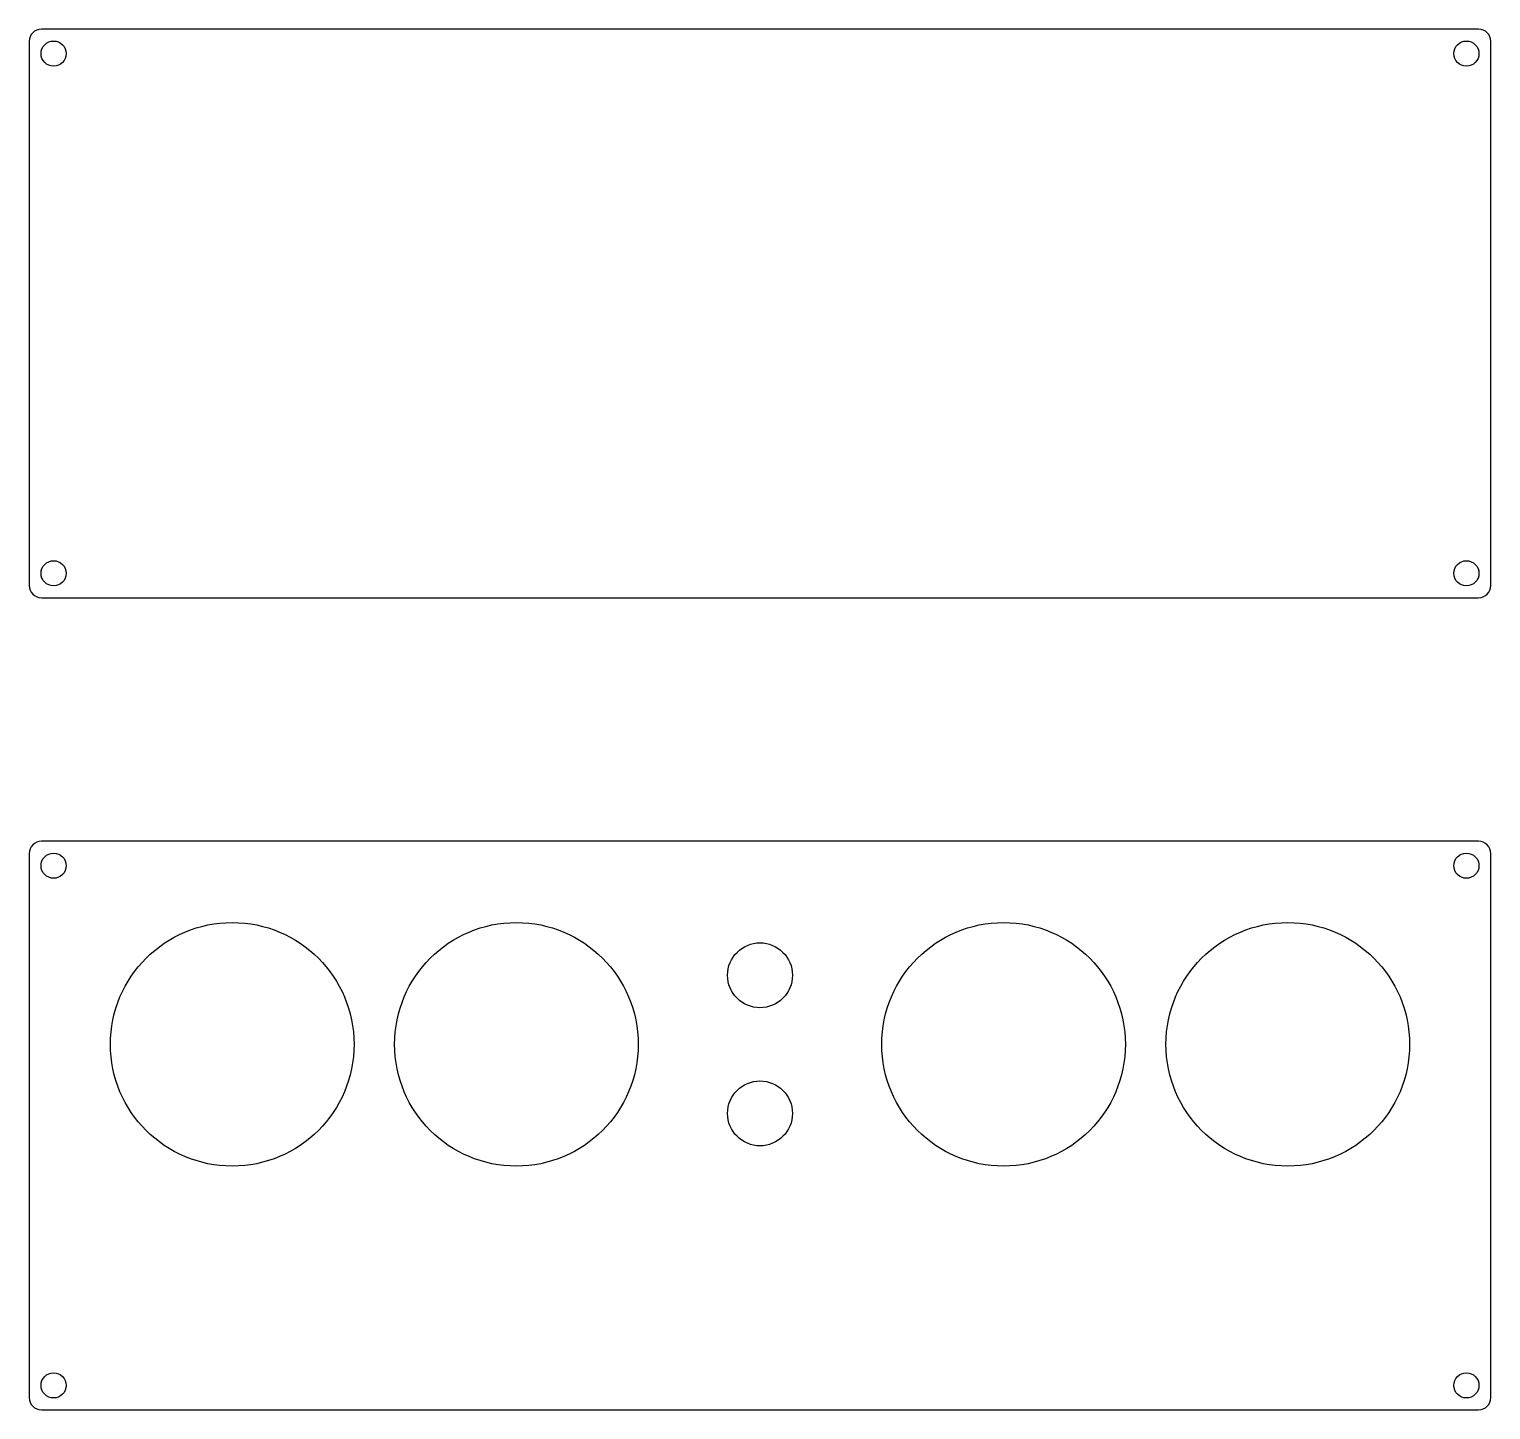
# Model space of a CAD drawing. Header units: millimetres. Extents: x 0 to 180, y 0 to 170.
import ezdxf

# ---------------------------------------------------------------- set-up
doc = ezdxf.new("R2010")
doc.units = ezdxf.units.MM

msp = doc.modelspace()

# ---------------------------------------------------------------- linework, layer by layer
for p, q in [((178.5, 170), (1.5, 170)), ((0, 168.5), (0, 101.5)), ((180, 101.5), (180, 168.5)), ((1.5, 100), (178.5, 100)), ((0, 68.5), (0, 1.5)), ((178.5, 70), (1.5, 70)), ((180, 1.5), (180, 68.5)), ((1.5, 0), (178.5, 0))]:
    msp.add_line(p, q)
for centre, radius in [((3, 167), 1.55), ((177, 167), 1.55), ((3, 103), 1.55), ((177, 103), 1.55), ((3, 67), 1.55), ((177, 67), 1.55), ((25, 45), 15), ((60, 45), 15), ((120, 45), 15), ((155, 45), 15), ((90, 53.5), 4), ((90, 36.5), 4), ((3, 3), 1.55), ((177, 3), 1.55)]:
    msp.add_circle(centre, radius)
for centre, start, end in [((1.5, 168.5), 90, 180), ((178.5, 168.5), 0, 90), ((1.5, 101.5), 180, 270), ((178.5, 101.5), 270, 0), ((1.5, 68.5), 90, 180), ((178.5, 68.5), 0, 90), ((1.5, 1.5), 180, 270), ((178.5, 1.5), 270, 0)]:
    msp.add_arc(centre, 1.5, start, end)

doc.saveas('drawing.dxf')
